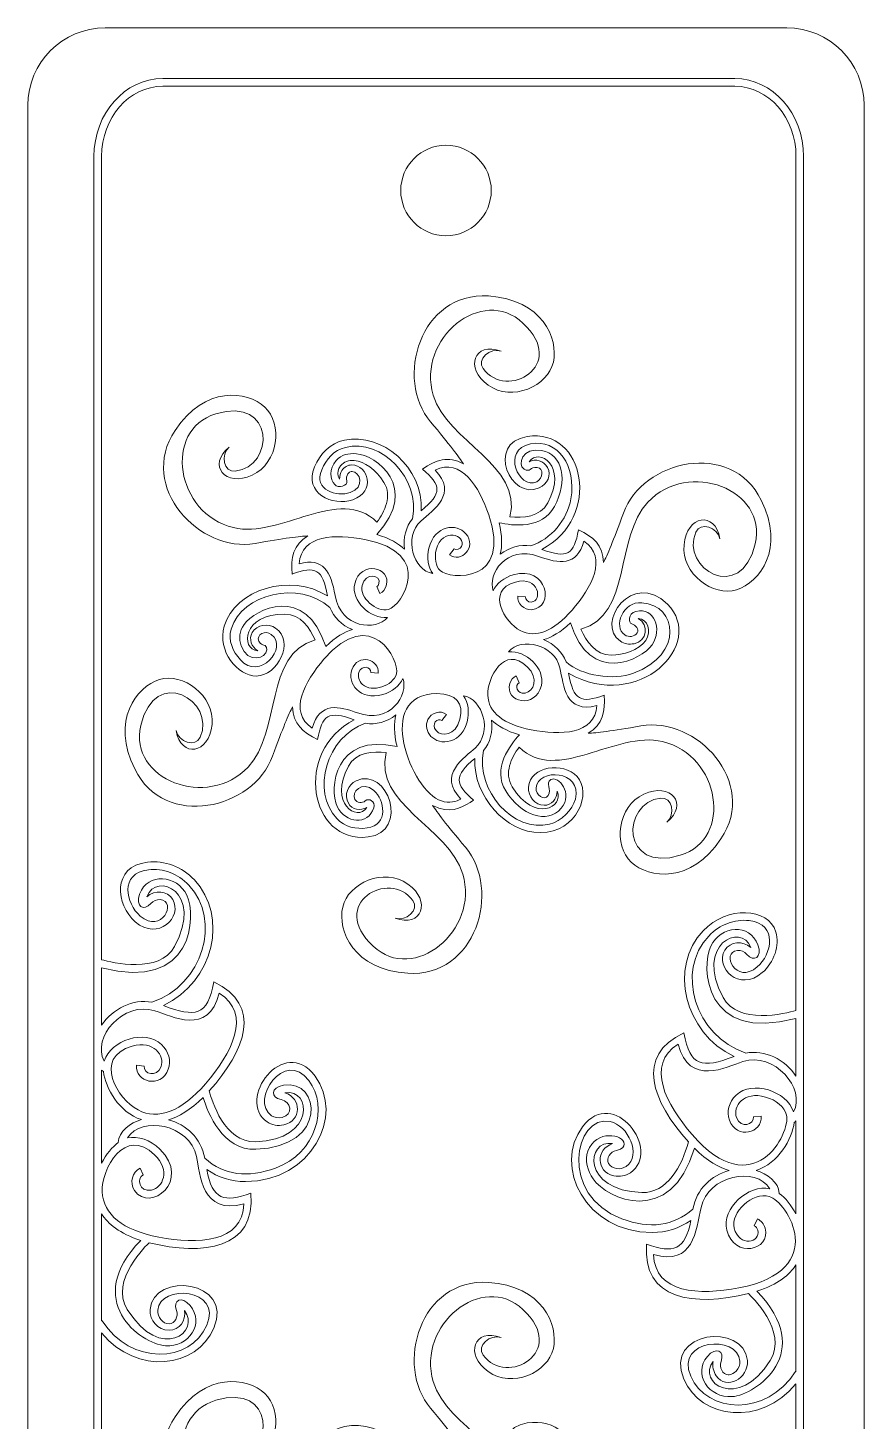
# Model space of a CAD drawing. Header units: inches. Extents: x 186 to 318, y 8 to 491.
# Drawn here: x 186.5 to 317.5, y 272.6 to 490.8 of the extents above; entities that cross this region are included whole.
import ezdxf

# ---------------------------------------------------------------- set-up
doc = ezdxf.new("R2010")
doc.units = ezdxf.units.IN
doc.header["$MEASUREMENT"] = 0
doc.layers.add('_U+0421_U+043B_U+043E_U+0439 1', color=7, linetype='Continuous')

msp = doc.modelspace()

# ---------------------------------------------------------------- linework, layer by layer
at = {"layer": '_U+0421_U+043B_U+043E_U+0439 1', "color": 1, "lineweight": 9, "true_color": 0xff0000}
for points, knots in [([(305.39, 490.82), (305.39, 490.82), (198.61, 490.82), (198.61, 490.82), (191.91, 490.82), (186.48, 485.4), (186.48, 478.7), (186.48, 478.7), (186.48, 20.55), (186.48, 20.55), (186.48, 13.85), (191.91, 8.42), (198.61, 8.42), (198.61, 8.42), (305.39, 8.42), (305.39, 8.42), (312.09, 8.42), (317.52, 13.85), (317.52, 20.55), (317.52, 20.55), (317.52, 478.7), (317.52, 478.7), (317.52, 485.4), (312.09, 490.82), (305.39, 490.82)], [0, 0, 0, 0, 1, 1, 1, 2, 2, 2, 3, 3, 3, 4, 4, 4, 5, 5, 5, 6, 6, 6, 7, 7, 7, 8, 8, 8, 8]), ([(252, 458.26), (248.09, 458.26), (244.91, 461.44), (244.91, 465.35), (244.91, 469.26), (248.09, 472.44), (252, 472.44), (255.91, 472.44), (259.09, 469.26), (259.09, 465.35), (259.09, 461.44), (255.91, 458.26), (252, 458.26)], [0, 0, 0, 0, 1, 1, 1, 2, 2, 2, 3, 3, 3, 4, 4, 4, 4])]:
    msp.add_open_spline(points, degree=3, knots=knots, dxfattribs=at)
at = {"layer": '_U+0421_U+043B_U+043E_U+0439 1', "color": 7, "lineweight": 9, "true_color": 0xffffff}
for points, knots in [([(297.26, 482.88), (297.26, 482.88), (207.62, 482.88), (207.62, 482.88), (201.67, 482.88), (196.84, 477.41), (196.84, 470.7), (196.84, 470.7), (196.84, 33.3), (196.84, 33.3), (196.84, 26.59), (201.67, 21.12), (207.62, 21.12), (207.62, 21.12), (297.26, 21.12), (297.26, 21.12), (303.2, 21.12), (308.04, 26.59), (308.04, 33.3), (308.04, 33.3), (308.04, 470.7), (308.04, 470.7), (308.04, 477.41), (303.2, 482.88), (297.26, 482.88)], [0, 0, 0, 0, 1, 1, 1, 2, 2, 2, 3, 3, 3, 4, 4, 4, 5, 5, 5, 6, 6, 6, 7, 7, 7, 8, 8, 8, 8]), ([(297.26, 22.32), (297.26, 22.32), (207.62, 22.32), (207.62, 22.32), (202.33, 22.32), (198.04, 27.25), (198.04, 33.3), (198.04, 33.3), (198.04, 130.39), (198.04, 130.39), (203.58, 123.68), (212.95, 124.89), (215.63, 131.15), (218.84, 138.67), (206.12, 140.11), (205.65, 134.05), (205.58, 133.18), (205.91, 132.25), (206.54, 131.58), (208.51, 129.44), (211.57, 131.19), (211, 133.92), (213.72, 130.64), (207.03, 126.07), (202.06, 134.07), (199.21, 138.66), (205.23, 144.29), (205.49, 144.53), (213.96, 142.45), (222.2, 143.53), (221.44, 152.27), (217.21, 150.77), (215.42, 151.28), (214.51, 156), (216.33, 154.75), (218.35, 154.11), (220.57, 154.11), (231.18, 154.11), (236.02, 164.6), (231.49, 170.65), (226.57, 177.2), (219, 166.88), (223.99, 163.45), (224.71, 162.96), (225.68, 162.78), (226.58, 162.99), (229.44, 163.64), (229.37, 167.17), (226.77, 168.03), (230.9, 168.73), (231.72, 160.66), (222.17, 160.36), (217.27, 160.19), (215.27, 166.87), (214.9, 168.3), (220.56, 174.61), (223.32, 181.78), (215.61, 185.38), (214.61, 179.99), (212.77, 179.81), (207.73, 181.66), (211.61, 183.52), (214.57, 187.34), (215.3, 191.59), (217.4, 203.81), (203.1, 207.5), (201.18, 201.15), (200.06, 197.47), (203.89, 192.21), (207.69, 194.04), (208.48, 194.41), (209.12, 195.16), (209.39, 196.04), (210.26, 198.86), (207.16, 200.55), (205.12, 198.73), (206.58, 202.67), (213.96, 199.3), (209.47, 190.92), (207.14, 186.58), (199.64, 188.41), (198.04, 188.86), (198.04, 188.86), (198.04, 286.4), (198.04, 286.4), (203.59, 279.68), (212.96, 280.9), (215.63, 287.16), (218.83, 294.67), (206.12, 296.12), (205.65, 290.06), (205.51, 288.38), (206.86, 286.83), (208.6, 286.83), (210.25, 286.83), (211.33, 288.34), (211, 289.93), (213.67, 286.7), (207.37, 281.65), (202.06, 290.08), (199.18, 294.65), (205.24, 300.3), (205.49, 300.54), (213.94, 298.46), (222.2, 299.54), (221.44, 308.28), (217.23, 306.79), (215.42, 307.26), (214.5, 312.01), (216.33, 310.76), (218.35, 310.12), (220.57, 310.12), (231.03, 310.12), (236.1, 320.5), (231.49, 326.65), (226.58, 333.2), (218.99, 322.89), (223.99, 319.46), (224.71, 318.96), (225.68, 318.79), (226.58, 318.99), (229.43, 319.64), (229.38, 323.18), (226.77, 324.03), (230.91, 324.74), (231.68, 316.66), (222.17, 316.36), (217.27, 316.21), (215.27, 322.88), (214.9, 324.31), (220.57, 330.62), (223.33, 337.78), (215.61, 341.39), (214.61, 335.98), (212.75, 335.83), (207.72, 337.67), (215.63, 341.46), (217.96, 351.71), (212.57, 357.37), (210.59, 359.45), (207.91, 360.46), (205.22, 360.14), (199.6, 359.46), (200.24, 353.45), (203.31, 350.8), (206.91, 347.71), (210.77, 351.58), (209.18, 354.32), (208.35, 355.74), (206.33, 355.83), (205.13, 354.74), (206.59, 358.73), (214.12, 355.52), (209.47, 346.93), (207.13, 342.6), (199.64, 344.42), (198.04, 344.87), (198.04, 344.87), (198.04, 470.7), (198.04, 470.7), (198.04, 476.75), (202.33, 481.68), (207.62, 481.68), (207.62, 481.68), (297.26, 481.68), (297.26, 481.68), (302.54, 481.68), (306.84, 476.75), (306.84, 470.7), (306.84, 470.7), (306.84, 336.9), (306.84, 336.9), (305.24, 336.45), (297.73, 334.61), (295.41, 338.96), (290.92, 347.34), (298.29, 350.72), (299.75, 346.78), (298.53, 347.87), (296.52, 347.77), (295.69, 346.35), (294.1, 343.61), (297.96, 339.74), (301.56, 342.84), (303.4, 344.42), (304.32, 347.15), (303.7, 349.2), (302.51, 353.11), (296.02, 353.31), (292.3, 349.4), (286.91, 343.73), (289.27, 333.49), (297.15, 329.7), (292.07, 327.84), (290.26, 328.05), (289.27, 333.42), (281.58, 329.84), (284.28, 322.67), (289.98, 316.34), (289.01, 312.58), (286.61, 308.26), (282.7, 308.4), (273.2, 308.7), (273.95, 316.77), (278.1, 316.07), (275.52, 315.21), (275.42, 311.68), (278.3, 311.03), (279.2, 310.82), (280.17, 311), (280.89, 311.49), (285.9, 314.94), (278.29, 325.22), (273.39, 318.68), (268.79, 312.56), (273.8, 302.15), (284.3, 302.15), (286.52, 302.15), (288.55, 302.79), (290.37, 304.04), (289.46, 299.33), (287.67, 298.8), (283.43, 300.31), (282.67, 291.58), (290.9, 290.48), (299.38, 292.57), (299.63, 292.34), (305.67, 286.71), (302.81, 282.11), (297.8, 274.03), (291.19, 278.73), (293.87, 281.96), (293.71, 281.2), (293.88, 280.37), (294.33, 279.71), (295.95, 277.39), (299.45, 279.25), (299.23, 282.09), (298.75, 288.15), (286.04, 286.7), (289.25, 279.19), (291.93, 272.91), (301.31, 271.74), (306.84, 278.43), (306.84, 278.43), (306.84, 178.9), (306.84, 178.9), (305.24, 178.45), (297.73, 176.61), (295.41, 180.96), (290.92, 189.33), (298.28, 192.73), (299.75, 188.78), (298.52, 189.88), (296.51, 189.76), (295.69, 188.35), (294.06, 185.54), (298.02, 181.79), (301.56, 184.84), (303.4, 186.42), (304.32, 189.15), (303.7, 191.2), (302.51, 195.1), (296.03, 195.33), (292.3, 191.4), (286.92, 185.74), (289.25, 175.49), (297.15, 171.7), (297.07, 171.67), (297.01, 171.65), (296.93, 171.62), (291.96, 169.79), (290.23, 170.22), (289.27, 175.42), (281.55, 171.82), (284.3, 164.65), (289.98, 158.34), (286.89, 146.32), (277.56, 150.79), (275.77, 153.42), (274.36, 155.5), (275.52, 158.5), (278.1, 158.07), (276.55, 157.56), (275.63, 155.77), (276.44, 154.34), (278.02, 151.59), (283.3, 153), (282.42, 157.67), (281.97, 160.05), (280.06, 162.21), (277.98, 162.69), (274, 163.62), (270.48, 158.11), (272.13, 152.53), (274.39, 144.85), (284.37, 141.92), (290.37, 146.04), (289.43, 141.18), (287.51, 140.86), (283.43, 142.31), (282.67, 133.6), (290.83, 132.46), (299.38, 134.57), (299.63, 134.34), (305.66, 128.7), (302.82, 124.11), (297.81, 116.03), (291.19, 120.73), (293.87, 123.96), (293.32, 121.31), (296.32, 119.45), (298.34, 121.62), (298.96, 122.29), (299.3, 123.22), (299.23, 124.09), (298.75, 130.15), (286.04, 128.7), (289.25, 121.19), (291.94, 114.87), (301.34, 113.77), (306.84, 120.43), (306.84, 120.43), (306.84, 33.3), (306.84, 33.3), (306.84, 27.25), (302.54, 22.32), (297.26, 22.32)], [0, 0, 0, 0, 1, 1, 1, 2, 2, 2, 3, 3, 3, 4, 4, 4, 5, 5, 5, 6, 6, 6, 7, 7, 7, 8, 8, 8, 9, 9, 9, 10, 10, 10, 11, 11, 11, 12, 12, 12, 13, 13, 13, 14, 14, 14, 15, 15, 15, 16, 16, 16, 17, 17, 17, 18, 18, 18, 19, 19, 19, 20, 20, 20, 21, 21, 21, 22, 22, 22, 23, 23, 23, 24, 24, 24, 25, 25, 25, 26, 26, 26, 27, 27, 27, 28, 28, 28, 29, 29, 29, 30, 30, 30, 31, 31, 31, 32, 32, 32, 33, 33, 33, 34, 34, 34, 35, 35, 35, 36, 36, 36, 37, 37, 37, 38, 38, 38, 39, 39, 39, 40, 40, 40, 41, 41, 41, 42, 42, 42, 43, 43, 43, 44, 44, 44, 45, 45, 45, 46, 46, 46, 47, 47, 47, 48, 48, 48, 49, 49, 49, 50, 50, 50, 51, 51, 51, 52, 52, 52, 53, 53, 53, 54, 54, 54, 55, 55, 55, 56, 56, 56, 57, 57, 57, 58, 58, 58, 59, 59, 59, 60, 60, 60, 61, 61, 61, 62, 62, 62, 63, 63, 63, 64, 64, 64, 65, 65, 65, 66, 66, 66, 67, 67, 67, 68, 68, 68, 69, 69, 69, 70, 70, 70, 71, 71, 71, 72, 72, 72, 73, 73, 73, 74, 74, 74, 75, 75, 75, 76, 76, 76, 77, 77, 77, 78, 78, 78, 79, 79, 79, 80, 80, 80, 81, 81, 81, 82, 82, 82, 83, 83, 83, 84, 84, 84, 85, 85, 85, 86, 86, 86, 87, 87, 87, 88, 88, 88, 89, 89, 89, 90, 90, 90, 91, 91, 91, 92, 92, 92, 93, 93, 93, 94, 94, 94, 95, 95, 95, 96, 96, 96, 97, 97, 97, 98, 98, 98, 99, 99, 99, 100, 100, 100, 101, 101, 101, 102, 102, 102, 103, 103, 103, 104, 104, 104, 105, 105, 105, 106, 106, 106, 107, 107, 107, 108, 108, 108, 109, 109, 109, 109]), ([(239.78, 364.09), (246.33, 364.88), (242.91, 375.19), (237.92, 372.9), (236.65, 372.32), (235.97, 370.62), (236.7, 369.37), (237.28, 368.36), (238.6, 368.14), (239.62, 368.7), (238.03, 366.41), (233.59, 369.36), (236.7, 375.16), (237.89, 377.38), (240.62, 377.55), (242.63, 377.33), (240.56, 369.31), (252.45, 365.57), (254.62, 358.29), (257.27, 349.41), (246.97, 341.03), (240.58, 346.98), (233.44, 353.63), (243.12, 359.16), (246.82, 354.12), (247.89, 352.67), (245.72, 350.78), (244.02, 351.39), (248.23, 349.81), (249.79, 354.05), (246.03, 356.72), (242.27, 359.38), (236.65, 356.85), (235.81, 353.12), (234.97, 349.39), (237.54, 343.29), (246, 342.75), (256.66, 342.06), (260.74, 355.73), (255.05, 362.47), (252.04, 366.03), (250.6, 367.98), (249.91, 369.04), (250.23, 368.86), (250.56, 368.71), (250.9, 368.6), (253.22, 367.85), (254.93, 368.9), (256.32, 369.88), (253.34, 372.41), (253.23, 373.64), (256.52, 376.39), (256.25, 370.44), (261.41, 364.77), (266.79, 364.77), (272.57, 364.77), (274.91, 371.04), (272.53, 373.58), (270.4, 375.85), (265.2, 375.29), (264.93, 371.87), (264.82, 370.48), (265.93, 369.05), (267.37, 369.05), (268.54, 369.05), (269.4, 370.08), (269.43, 371.25), (270.54, 368.83), (265.93, 366.2), (262.37, 371.95), (261.04, 374.09), (262.26, 376.54), (263.46, 378.16), (269.37, 372.36), (278.55, 380.79), (285.93, 379.04), (294.95, 376.89), (297.06, 363.78), (288.71, 361.22), (279.38, 358.36), (279.43, 369.51), (285.65, 370.19), (287.44, 370.39), (287.99, 367.57), (286.62, 366.4), (290.09, 369.26), (287.2, 372.73), (283.01, 370.81), (278.82, 368.88), (278.21, 362.75), (281.01, 360.16), (283.82, 357.57), (290.39, 356.74), (295.09, 363.79), (301.01, 372.68), (291.21, 383.05), (282.53, 381.49), (277.95, 380.67), (275.54, 380.4), (274.27, 380.33), (276.62, 381.72), (276.97, 383.79), (276.76, 386.29), (273.12, 385), (271.96, 385.43), (271.22, 389.73), (282.25, 383.5), (292.84, 394.41), (286.69, 400.56), (281.25, 406), (275.27, 397.55), (279.33, 394.75), (279.93, 394.35), (280.72, 394.2), (281.46, 394.37), (283.54, 394.84), (283.87, 397.26), (282.12, 398.33), (283.58, 398.21), (284.3, 396.34), (283.3, 394.88), (282.24, 393.31), (279.75, 392.57), (277.86, 392.57), (275.42, 392.57), (273.94, 394.81), (273.15, 396.62), (281.13, 398.84), (278.42, 411.01), (283.63, 416.53), (290, 423.26), (302.41, 418.53), (300.45, 410.02), (298.26, 400.51), (288.63, 406.13), (291.15, 411.86), (291.87, 413.51), (294.59, 412.57), (294.91, 410.8), (294.17, 415.23), (289.72, 414.47), (289.3, 409.87), (288.87, 405.28), (293.87, 401.69), (297.52, 402.82), (301.17, 403.96), (305.17, 409.24), (301.41, 416.83), (296.67, 426.4), (282.79, 423.1), (279.8, 414.81), (278.22, 410.43), (277.25, 408.21), (276.68, 407.07), (276.65, 409.81), (275.03, 411.14), (272.76, 412.2), (272.05, 408.36), (271.06, 407.64), (267.01, 409.13), (276.54, 414.06), (273.75, 428.27), (264.71, 426.81), (258.18, 425.75), (262.16, 416.67), (266.61, 418.8), (267.87, 419.4), (268.61, 420.74), (267.89, 421.99), (267.31, 422.99), (266.05, 423.43), (265.01, 422.87), (266.56, 425.07), (271.1, 422.31), (267.94, 416.41), (266.75, 414.19), (264.01, 414.02), (262.01, 414.25), (264.08, 422.27), (252.19, 426.01), (250.01, 433.28), (247.36, 442.16), (257.67, 450.54), (264.06, 444.59), (271.2, 437.94), (261.52, 432.41), (257.81, 437.45), (256.75, 438.9), (258.92, 440.79), (260.62, 440.18), (256.41, 441.76), (254.84, 437.52), (258.61, 434.86), (262.37, 432.19), (267.98, 434.72), (268.82, 438.45), (269.67, 442.18), (267.09, 448.28), (258.64, 448.83), (247.98, 449.51), (243.9, 435.84), (249.59, 429.1), (252.59, 425.54), (254.03, 423.59), (254.73, 422.53), (252.38, 423.85), (250.38, 423.14), (248.32, 421.7), (251.27, 419.19), (251.46, 417.97), (248.11, 415.18), (248.43, 422.07), (242, 427.43), (236.08, 426.24), (233.83, 425.79), (232.25, 424.04), (231.4, 422.05), (229.64, 417.92), (234.22, 415.81), (237.39, 416.92), (241.02, 418.19), (239.85, 422.36), (237.22, 422.36), (236.6, 422.36), (236.09, 422.06), (235.7, 421.5), (235.43, 421.12), (235.34, 420.63), (235.33, 420.16), (235.28, 420.25), (235.13, 420.51), (235.1, 420.62), (234.94, 421.18), (235.07, 421.71), (235.49, 422.2), (236.03, 422.85), (236.75, 423.14), (237.61, 423.08), (239.21, 422.96), (241.04, 421.6), (242.27, 419.63), (243.59, 417.49), (242.37, 415.04), (241.18, 413.41), (235.26, 419.21), (226.08, 410.78), (218.7, 412.54), (209.68, 414.68), (207.58, 427.8), (215.92, 430.36), (225.25, 433.21), (225.2, 422.07), (218.98, 421.38), (217.19, 421.18), (216.64, 424.01), (218.02, 425.17), (214.55, 422.31), (217.44, 418.84), (221.63, 420.77), (225.82, 422.7), (226.43, 428.82), (223.62, 431.42), (220.81, 434.01), (214.24, 434.83), (209.54, 427.78), (203.63, 418.89), (213.42, 408.52), (222.1, 410.08), (226.69, 410.9), (229.1, 411.17), (230.36, 411.25), (228.06, 409.88), (227.66, 407.82), (227.88, 405.28), (231.56, 406.58), (232.68, 406.07), (233.42, 401.84), (227.62, 405.55), (218.96, 402.9), (217.25, 397.1), (216.09, 393.17), (219.43, 389.3), (222.25, 389.3), (225.63, 389.3), (228.36, 394.72), (225.3, 396.82), (224.15, 397.6), (222.35, 397.36), (221.63, 396.11), (221.05, 395.09), (221.53, 393.84), (222.51, 393.24), (219.75, 393.48), (220.06, 399.01), (226.77, 399.01), (229.22, 399.01), (230.69, 396.77), (231.49, 394.95), (223.51, 392.73), (226.21, 380.56), (221, 375.05), (214.64, 368.31), (202.23, 373.05), (204.18, 381.55), (206.37, 391.06), (216, 385.44), (213.49, 379.71), (212.76, 378.07), (210.04, 379), (209.72, 380.78), (210.46, 376.34), (214.91, 377.11), (215.34, 381.7), (215.76, 386.29), (210.76, 389.89), (207.11, 388.75), (203.46, 387.62), (199.47, 382.33), (203.22, 374.74), (207.96, 365.17), (221.84, 368.47), (224.83, 376.77), (226.41, 381.15), (227.38, 383.37), (227.95, 384.5), (227.98, 381.81), (229.6, 380.43), (231.88, 379.37), (232.58, 383.16), (233.53, 383.95), (237.62, 382.45), (228.02, 377.48), (230.62, 363), (239.78, 364.09)], [0, 0, 0, 0, 1, 1, 1, 2, 2, 2, 3, 3, 3, 4, 4, 4, 5, 5, 5, 6, 6, 6, 7, 7, 7, 8, 8, 8, 9, 9, 9, 10, 10, 10, 11, 11, 11, 12, 12, 12, 13, 13, 13, 14, 14, 14, 15, 15, 15, 16, 16, 16, 17, 17, 17, 18, 18, 18, 19, 19, 19, 20, 20, 20, 21, 21, 21, 22, 22, 22, 23, 23, 23, 24, 24, 24, 25, 25, 25, 26, 26, 26, 27, 27, 27, 28, 28, 28, 29, 29, 29, 30, 30, 30, 31, 31, 31, 32, 32, 32, 33, 33, 33, 34, 34, 34, 35, 35, 35, 36, 36, 36, 37, 37, 37, 38, 38, 38, 39, 39, 39, 40, 40, 40, 41, 41, 41, 42, 42, 42, 43, 43, 43, 44, 44, 44, 45, 45, 45, 46, 46, 46, 47, 47, 47, 48, 48, 48, 49, 49, 49, 50, 50, 50, 51, 51, 51, 52, 52, 52, 53, 53, 53, 54, 54, 54, 55, 55, 55, 56, 56, 56, 57, 57, 57, 58, 58, 58, 59, 59, 59, 60, 60, 60, 61, 61, 61, 62, 62, 62, 63, 63, 63, 64, 64, 64, 65, 65, 65, 66, 66, 66, 67, 67, 67, 68, 68, 68, 69, 69, 69, 70, 70, 70, 71, 71, 71, 72, 72, 72, 73, 73, 73, 74, 74, 74, 75, 75, 75, 76, 76, 76, 77, 77, 77, 78, 78, 78, 79, 79, 79, 80, 80, 80, 81, 81, 81, 82, 82, 82, 83, 83, 83, 84, 84, 84, 85, 85, 85, 86, 86, 86, 87, 87, 87, 88, 88, 88, 89, 89, 89, 90, 90, 90, 91, 91, 91, 92, 92, 92, 93, 93, 93, 94, 94, 94, 95, 95, 95, 96, 96, 96, 97, 97, 97, 98, 98, 98, 99, 99, 99, 100, 100, 100, 101, 101, 101, 102, 102, 102, 103, 103, 103, 104, 104, 104, 105, 105, 105, 106, 106, 106, 107, 107, 107, 108, 108, 108, 109, 109, 109, 110, 110, 110, 111, 111, 111, 111]), ([(237.95, 424.12), (236.71, 424.21), (235.61, 424), (234.81, 423.06), (233.61, 421.65), (233.81, 420.17), (234.56, 419.28), (235.1, 418.64), (236.69, 419.09), (236.47, 419.87), (236.37, 420.23), (236.4, 420.65), (236.62, 420.96), (236.95, 421.43), (237.48, 421.32), (237.26, 421.32), (238.56, 421.32), (239.37, 418.87), (236.99, 418.04), (234.93, 417.32), (231.16, 418.4), (232.53, 421.61), (233.23, 423.25), (234.39, 424.68), (236.25, 425.12), (241.93, 426.49), (248.01, 420.27), (246.77, 413.93), (245.72, 412.68), (245.26, 410.94), (245.51, 409.16), (244.58, 410.05), (243.2, 410.87), (241.14, 411.46), (248.01, 418.94), (240.94, 423.9), (237.95, 424.12)], [0, 0, 0, 0, 1, 1, 1, 2, 2, 2, 3, 3, 3, 4, 4, 4, 5, 5, 5, 6, 6, 6, 7, 7, 7, 8, 8, 8, 9, 9, 9, 10, 10, 10, 11, 11, 11, 12, 12, 12, 12]), ([(268.99, 415.84), (271.12, 419.82), (270.35, 424.03), (266.99, 424.64), (264.02, 425.19), (263.07, 422.38), (264.23, 421.71), (265.21, 421.14), (265.14, 422.08), (266.27, 421.97), (267.39, 421.87), (267.21, 420.23), (266.21, 419.74), (263.4, 418.41), (260.6, 424.77), (265.25, 425.66), (269.56, 426.48), (272.46, 422.23), (271.57, 417.05), (271, 413.71), (268.47, 410.76), (265.26, 409.67), (263.65, 409.95), (261.92, 409.48), (260.5, 408.37), (260.81, 409.62), (260.83, 411.23), (260.31, 413.31), (262.39, 412.84), (267.07, 412.26), (268.99, 415.84)], [0, 0, 0, 0, 1, 1, 1, 2, 2, 2, 3, 3, 3, 4, 4, 4, 5, 5, 5, 6, 6, 6, 7, 7, 7, 8, 8, 8, 9, 9, 9, 10, 10, 10, 10]), ([(250.29, 421.54), (254.41, 423.57), (257.2, 418.88), (258.7, 414.54), (262.42, 403.83), (252.62, 404.31), (251.07, 405.84), (250.38, 406.51), (250.15, 407.77), (250.47, 409.05), (251.41, 412.76), (255.24, 411.33), (254.41, 409.6), (254.21, 409.19), (253.6, 408.99), (253.26, 409.23), (253.26, 409.23), (252.57, 408.26), (252.57, 408.26), (254.31, 407), (256.93, 409.43), (255.11, 411.59), (253.67, 413.3), (250.22, 412.95), (249.31, 409.34), (248.94, 407.85), (249.18, 406.35), (249.92, 405.35), (246.84, 405.84), (245.31, 411.07), (248.06, 413.56), (250.06, 415.38), (253.9, 417.89), (250.29, 421.54)], [0, 0, 0, 0, 1, 1, 1, 2, 2, 2, 3, 3, 3, 4, 4, 4, 5, 5, 5, 6, 6, 6, 7, 7, 7, 8, 8, 8, 9, 9, 9, 10, 10, 10, 11, 11, 11, 11]), ([(229, 406.9), (229.29, 411.48), (234.74, 411.56), (239.27, 410.69), (250.4, 408.55), (245.08, 400.31), (242.99, 399.73), (241.07, 399.2), (238.4, 401.6), (238.86, 403.48), (239.39, 405.62), (241.88, 405.14), (241.49, 403.78), (241.43, 403.56), (241.31, 403.4), (241.14, 403.33), (241.14, 403.33), (241.63, 402.24), (241.63, 402.24), (242.12, 402.45), (242.49, 402.9), (242.64, 403.45), (243.48, 406.4), (238.62, 407.48), (237.7, 403.76), (237.05, 401.12), (240.13, 398.19), (242.83, 398.49), (241.09, 396.34), (235.51, 396.71), (234.62, 401.93), (233.98, 405.62), (232.78, 407.9), (229, 406.9)], [0, 0, 0, 0, 1, 1, 1, 2, 2, 2, 3, 3, 3, 4, 4, 4, 5, 5, 5, 6, 6, 6, 7, 7, 7, 8, 8, 8, 9, 9, 9, 10, 10, 10, 11, 11, 11, 11]), ([(273.61, 410.42), (277.43, 407.88), (274.77, 403.12), (271.75, 399.63), (268.85, 396.27), (266.04, 395.17), (263.63, 396.43), (261.22, 397.7), (258.14, 402.67), (262.88, 404.02), (266.57, 405.07), (267.23, 401.02), (265.32, 400.88), (264.87, 400.85), (264.4, 401.29), (264.44, 401.69), (264.44, 401.69), (263.25, 401.81), (263.25, 401.81), (263.13, 400.64), (264.22, 399.62), (265.41, 399.69), (269.11, 399.96), (267.93, 406.68), (262.55, 405.17), (261.08, 404.75), (259.9, 403.79), (259.4, 402.65), (258.44, 405.19), (261.43, 409.91), (266.5, 408.04), (269.71, 406.86), (272.53, 406.46), (273.61, 410.42)], [0, 0, 0, 0, 1, 1, 1, 2, 2, 2, 3, 3, 3, 4, 4, 4, 5, 5, 5, 6, 6, 6, 7, 7, 7, 8, 8, 8, 9, 9, 9, 10, 10, 10, 11, 11, 11, 11]), ([(220.35, 397.36), (219.64, 396.33), (219.49, 395.17), (219.91, 394.01), (220.92, 391.19), (223.91, 392.06), (223.91, 393.41), (223.91, 394.53), (223.15, 393.74), (222.67, 394.77), (222.19, 395.8), (223.74, 396.51), (224.62, 395.83), (227.4, 393.71), (222.69, 388.5), (219.78, 391.84), (218.61, 393.19), (217.8, 394.82), (218.34, 396.66), (219.99, 402.23), (228.95, 404.31), (233.82, 400.05), (234.39, 398.52), (235.67, 397.25), (237.33, 396.57), (236.1, 396.22), (234.69, 395.43), (233.15, 393.94), (230.07, 403.74), (221.98, 399.77), (220.35, 397.36)], [0, 0, 0, 0, 1, 1, 1, 2, 2, 2, 3, 3, 3, 4, 4, 4, 5, 5, 5, 6, 6, 6, 7, 7, 7, 8, 8, 8, 9, 9, 9, 10, 10, 10, 10]), ([(231.03, 381.15), (227.21, 383.7), (229.88, 388.46), (232.88, 391.93), (240.32, 400.52), (244.78, 391.77), (244.24, 389.67), (243.74, 387.75), (240.33, 386.64), (238.93, 387.98), (238.34, 388.54), (238.13, 389.25), (238.36, 389.89), (238.8, 391.11), (240.29, 390.76), (240.2, 389.88), (240.2, 389.88), (241.39, 389.76), (241.39, 389.76), (241.61, 391.9), (238.19, 392.94), (237.24, 390.29), (236.48, 388.19), (238.5, 385.39), (242.08, 386.4), (243.56, 386.82), (244.74, 387.78), (245.23, 388.92), (246.21, 386.39), (243.21, 381.66), (238.14, 383.53), (235.34, 384.56), (232.18, 385.35), (231.03, 381.15)], [0, 0, 0, 0, 1, 1, 1, 2, 2, 2, 3, 3, 3, 4, 4, 4, 5, 5, 5, 6, 6, 6, 7, 7, 7, 8, 8, 8, 9, 9, 9, 10, 10, 10, 11, 11, 11, 11]), ([(284.29, 394.21), (285.94, 396.63), (284.67, 400.13), (281.77, 399.41), (280.43, 399.07), (280.59, 397.63), (281.1, 397.47), (281.73, 397.27), (282.28, 396.61), (281.97, 396.06), (281.61, 395.44), (280.61, 395.33), (280.01, 395.74), (278.14, 397.02), (279.71, 401.01), (282.71, 400.79), (288.3, 400.39), (289.26, 392.66), (281.38, 389.75), (278.2, 388.58), (273.36, 389.29), (270.81, 391.52), (270.25, 393.05), (268.97, 394.32), (267.3, 395), (268.54, 395.35), (269.95, 396.14), (271.49, 397.62), (274.57, 387.83), (282.65, 391.8), (284.29, 394.21)], [0, 0, 0, 0, 1, 1, 1, 2, 2, 2, 3, 3, 3, 4, 4, 4, 5, 5, 5, 6, 6, 6, 7, 7, 7, 8, 8, 8, 9, 9, 9, 10, 10, 10, 10]), ([(275.64, 384.66), (275.35, 380.09), (269.9, 380.01), (265.37, 380.88), (261.01, 381.71), (258.65, 383.6), (258.54, 386.31), (258.43, 388.94), (261.11, 394.27), (264.73, 390.76), (266.65, 388.88), (265.7, 386.87), (264.4, 386.64), (263.12, 386.41), (262.69, 387.88), (263.49, 388.24), (263.49, 388.24), (263.01, 389.33), (263.01, 389.33), (262.52, 389.11), (262.15, 388.67), (262, 388.12), (261.16, 385.19), (266.02, 384.08), (266.94, 387.8), (267.59, 390.46), (264.47, 393.4), (261.81, 393.08), (263.78, 395.51), (269.06, 394.21), (269.85, 390.58), (270.43, 387.84), (270.71, 383.38), (275.64, 384.66)], [0, 0, 0, 0, 1, 1, 1, 2, 2, 2, 3, 3, 3, 4, 4, 4, 5, 5, 5, 6, 6, 6, 7, 7, 7, 8, 8, 8, 9, 9, 9, 10, 10, 10, 11, 11, 11, 11]), ([(254.35, 370.03), (253.62, 369.67), (252.5, 369.33), (251.27, 369.73), (246.54, 371.26), (240.61, 386.55), (250.57, 386.55), (253.65, 386.55), (254.81, 385.05), (254.17, 382.52), (253.51, 379.92), (251.29, 379.74), (250.44, 380.75), (249.6, 381.75), (250.66, 382.85), (251.37, 382.34), (251.37, 382.34), (252.07, 383.3), (252.07, 383.3), (251.12, 384), (249.66, 383.54), (249.16, 382.49), (248.28, 380.67), (250.15, 378.39), (252.72, 379.14), (255.35, 379.9), (256.33, 384.05), (254.72, 386.22), (257.79, 385.74), (259.33, 380.5), (256.58, 378.01), (255.07, 376.63), (250.56, 373.86), (254.35, 370.03)], [0, 0, 0, 0, 1, 1, 1, 2, 2, 2, 3, 3, 3, 4, 4, 4, 5, 5, 5, 6, 6, 6, 7, 7, 7, 8, 8, 8, 9, 9, 9, 10, 10, 10, 11, 11, 11, 11]), ([(239.38, 381.9), (240.99, 381.62), (242.72, 382.1), (244.14, 383.2), (243.83, 381.95), (243.81, 380.34), (244.33, 378.26), (234.43, 380.47), (233.66, 371.59), (234.96, 368.88), (236.24, 366.25), (239.82, 365.8), (240.67, 368.67), (240.96, 369.65), (239.97, 370.26), (239.36, 369.75), (238.85, 369.32), (238.05, 369.42), (237.73, 369.97), (237.07, 371.11), (238.82, 373), (240.71, 371.38), (242.36, 369.96), (243.09, 365.92), (239.63, 365.5), (237.85, 365.28), (236.19, 365.62), (234.88, 367), (230.87, 371.21), (233.24, 379.81), (239.38, 381.9)], [0, 0, 0, 0, 1, 1, 1, 2, 2, 2, 3, 3, 3, 4, 4, 4, 5, 5, 5, 6, 6, 6, 7, 7, 7, 8, 8, 8, 9, 9, 9, 10, 10, 10, 10]), ([(261.35, 371.32), (263.73, 367.48), (267.85, 365.99), (270.06, 368.6), (272, 370.89), (269.6, 373.75), (268.43, 373.08), (267.47, 372.52), (268.67, 371.54), (268.02, 370.61), (267.37, 369.68), (266.04, 370.67), (266.12, 371.78), (266.37, 374.87), (273.41, 374.65), (272.27, 370.04), (271.86, 368.37), (270.08, 366.55), (268.23, 366.1), (262.57, 364.74), (256.62, 371.28), (257.87, 377.63), (258.92, 378.88), (259.38, 380.63), (259.13, 382.41), (260.05, 381.52), (261.44, 380.69), (263.5, 380.1), (262.05, 378.53), (259.21, 374.76), (261.35, 371.32)], [0, 0, 0, 0, 1, 1, 1, 2, 2, 2, 3, 3, 3, 4, 4, 4, 5, 5, 5, 6, 6, 6, 7, 7, 7, 8, 8, 8, 9, 9, 9, 10, 10, 10, 10]), ([(211.39, 354.96), (209.82, 358.21), (205.26, 358.58), (204, 355.15), (203.29, 353.2), (204.64, 352.34), (205.76, 353.69), (206.1, 354.09), (206.67, 354.33), (207.2, 354.28), (209.94, 354.05), (207.48, 348.8), (204.09, 351.71), (201.87, 353.62), (200.77, 358.4), (205.36, 358.95), (207.67, 359.23), (209.99, 358.35), (211.71, 356.55), (216.93, 351.05), (213.87, 340.9), (205.92, 338.21), (202.94, 338.76), (199.77, 337.23), (198.04, 334.6), (198.04, 334.6), (198.04, 343.62), (198.04, 343.62), (212.53, 339.76), (212.91, 351.8), (211.39, 354.96)], [0, 0, 0, 0, 1, 1, 1, 2, 2, 2, 3, 3, 3, 4, 4, 4, 5, 5, 5, 6, 6, 6, 7, 7, 7, 8, 8, 8, 9, 9, 9, 10, 10, 10, 10]), ([(298.96, 330.25), (291.01, 332.93), (287.93, 343.08), (293.17, 348.58), (294.89, 350.39), (297.21, 351.26), (299.52, 350.99), (304.11, 350.43), (303, 345.65), (300.78, 343.74), (297.4, 340.84), (294.97, 346.08), (297.68, 346.32), (298.21, 346.35), (298.77, 346.13), (299.11, 345.73), (300.24, 344.38), (301.59, 345.24), (300.87, 347.18), (299.61, 350.63), (295.05, 350.24), (293.49, 346.99), (291.96, 343.84), (292.33, 331.79), (306.84, 335.66), (306.84, 335.66), (306.84, 326.63), (306.84, 326.63), (305.1, 329.27), (301.93, 330.79), (298.96, 330.25)], [0, 0, 0, 0, 1, 1, 1, 2, 2, 2, 3, 3, 3, 4, 4, 4, 5, 5, 5, 6, 6, 6, 7, 7, 7, 8, 8, 8, 9, 9, 9, 10, 10, 10, 10]), ([(203.74, 321.33), (200.58, 322.99), (196.55, 329.55), (202.81, 331.33), (206.24, 332.3), (207.97, 329.83), (207.36, 328.12), (206.69, 326.28), (204.56, 327.02), (204.68, 328.21), (204.68, 328.21), (203.5, 328.33), (203.5, 328.33), (203.23, 325.75), (207.34, 324.55), (208.48, 327.72), (208.95, 329.03), (208.55, 330.52), (207.42, 331.6), (204.88, 334.03), (199.47, 332.28), (198.43, 328.99), (196.43, 332.65), (201.45, 338.46), (206.36, 336.88), (209.02, 336.03), (214.78, 332.9), (216.47, 339.62), (221.71, 336.38), (218.36, 330.11), (214.33, 325.45), (210.55, 321.1), (206.89, 319.67), (203.74, 321.33)], [0, 0, 0, 0, 1, 1, 1, 2, 2, 2, 3, 3, 3, 4, 4, 4, 5, 5, 5, 6, 6, 6, 7, 7, 7, 8, 8, 8, 9, 9, 9, 10, 10, 10, 11, 11, 11, 11]), ([(226.56, 325.21), (224.51, 324.85), (224.46, 323.25), (226.18, 322.95), (227.71, 322.69), (228.18, 320.58), (226.31, 320.16), (225.73, 320.02), (225.12, 320.13), (224.66, 320.44), (221.18, 322.83), (226.73, 331), (230.53, 325.94), (233.65, 321.78), (231.66, 314.58), (225.31, 312.24), (220.88, 310.61), (217.24, 311.11), (214.19, 313.76), (213.59, 317.01), (211.32, 319.02), (208.51, 319.8), (210.11, 320.27), (211.93, 321.3), (213.94, 323.29), (214.67, 320.84), (216.97, 315), (222.21, 315.17), (233.62, 315.53), (232.34, 326.21), (226.56, 325.21)], [0, 0, 0, 0, 1, 1, 1, 2, 2, 2, 3, 3, 3, 4, 4, 4, 5, 5, 5, 6, 6, 6, 7, 7, 7, 8, 8, 8, 9, 9, 9, 10, 10, 10, 10]), ([(306.45, 321.02), (305.4, 324.31), (299.99, 326.07), (297.46, 323.64), (296.33, 322.56), (295.92, 321.06), (296.4, 319.75), (297.52, 316.63), (301.65, 317.73), (301.38, 320.36), (301.38, 320.36), (300.19, 320.24), (300.19, 320.24), (300.31, 319.1), (298.2, 318.25), (297.52, 320.15), (296.9, 321.87), (298.63, 324.34), (302.07, 323.36), (303.74, 322.89), (305.03, 321.78), (305.35, 320.53), (306.07, 317.73), (300.18, 306.35), (290.55, 317.49), (286.53, 322.14), (283.16, 328.41), (288.4, 331.65), (290.1, 324.92), (295.93, 328.09), (298.51, 328.92), (303.44, 330.49), (308.44, 324.67), (306.45, 321.02)], [0, 0, 0, 0, 1, 1, 1, 2, 2, 2, 3, 3, 3, 4, 4, 4, 5, 5, 5, 6, 6, 6, 7, 7, 7, 8, 8, 8, 9, 9, 9, 10, 10, 10, 11, 11, 11, 11]), ([(198.04, 327.57), (198.13, 327.5), (198.21, 327.42), (198.32, 327.36), (198.63, 324.76), (200.77, 320.96), (204.27, 319.82), (202.57, 319.32), (200.72, 317.98), (200.65, 316.24), (199.71, 315.54), (198.75, 314.39), (198.04, 313.01), (198.04, 313.01), (198.04, 327.57), (198.04, 327.57), (198.04, 327.57), (198.04, 327.57), (198.04, 327.57)], [0, 0, 0, 0, 1, 1, 1, 2, 2, 2, 3, 3, 3, 4, 4, 4, 5, 5, 5, 6, 6, 6, 6]), ([(198.13, 308.52), (197.99, 312.06), (201.67, 318.86), (206.33, 314.33), (208.89, 311.85), (207.62, 309.11), (205.83, 308.79), (203.86, 308.45), (203.51, 310.68), (204.56, 311.15), (204.56, 311.15), (204.08, 312.24), (204.08, 312.24), (202.8, 311.67), (202.39, 309.9), (203.18, 308.74), (205.64, 305.12), (212.19, 310.31), (207.16, 315.19), (205.68, 316.63), (203.72, 317.31), (202.11, 316.96), (204.28, 320.51), (211.82, 319.08), (212.92, 314.03), (213.49, 311.37), (213.66, 304.75), (220.34, 306.64), (220.15, 300.48), (213.05, 300.26), (207, 301.42), (201.35, 302.51), (198.28, 304.96), (198.13, 308.52)], [0, 0, 0, 0, 1, 1, 1, 2, 2, 2, 3, 3, 3, 4, 4, 4, 5, 5, 5, 6, 6, 6, 7, 7, 7, 8, 8, 8, 9, 9, 9, 10, 10, 10, 11, 11, 11, 11]), ([(274.24, 314.88), (273.73, 313.45), (274.17, 311.81), (275.04, 310.54), (277.2, 307.36), (287.19, 302.87), (290.93, 315.33), (292.94, 313.34), (294.77, 312.3), (296.36, 311.84), (293.54, 311.05), (291.29, 309.03), (290.69, 305.8), (287.63, 303.15), (283.99, 302.64), (279.56, 304.28), (269.63, 307.94), (272.12, 320.67), (277.71, 319.53), (280.53, 318.96), (282.74, 314.22), (280.21, 312.48), (279.37, 311.9), (277.98, 312.06), (277.48, 312.94), (277.01, 313.75), (277.75, 314.82), (278.69, 314.99), (279.76, 315.17), (279.92, 315.7), (279.92, 316), (279.92, 317.51), (275.48, 318.34), (274.24, 314.88)], [0, 0, 0, 0, 1, 1, 1, 2, 2, 2, 3, 3, 3, 4, 4, 4, 5, 5, 5, 6, 6, 6, 7, 7, 7, 8, 8, 8, 9, 9, 9, 10, 10, 10, 11, 11, 11, 11]), ([(306.84, 305.04), (306.13, 306.42), (305.16, 307.57), (304.23, 308.27), (304.15, 310.02), (302.3, 311.35), (300.6, 311.86), (304.09, 312.99), (306.24, 316.78), (306.56, 319.39), (306.66, 319.45), (306.75, 319.53), (306.84, 319.61), (306.84, 319.61), (306.84, 305.04), (306.84, 305.04)], [0, 0, 0, 0, 1, 1, 1, 2, 2, 2, 3, 3, 3, 4, 4, 4, 5, 5, 5, 5]), ([(291.96, 306.06), (293.04, 311.09), (300.58, 312.56), (302.76, 308.99), (299.38, 309.73), (295.16, 305.92), (296, 302.51), (297.11, 297.97), (303, 299.3), (301.99, 302.83), (301.81, 303.49), (301.37, 304.01), (300.8, 304.27), (300.8, 304.27), (300.31, 303.18), (300.31, 303.18), (300.56, 303.07), (300.76, 302.82), (300.85, 302.5), (301.41, 300.53), (297.89, 299.83), (297.16, 302.8), (296.54, 305.33), (300.06, 308.51), (302.64, 307.79), (305.42, 307.02), (312.34, 296.24), (297.87, 293.46), (291.75, 292.28), (284.72, 292.56), (284.53, 298.68), (290.81, 296.89), (291.16, 302.43), (291.96, 306.06)], [0, 0, 0, 0, 1, 1, 1, 2, 2, 2, 3, 3, 3, 4, 4, 4, 5, 5, 5, 6, 6, 6, 7, 7, 7, 8, 8, 8, 9, 9, 9, 10, 10, 10, 11, 11, 11, 11]), ([(208.06, 284.4), (211.67, 284.14), (214.25, 287.9), (211.91, 290.7), (210.58, 292.3), (209.17, 291.55), (209.77, 289.9), (210.1, 289.01), (209.55, 287.83), (208.6, 287.83), (207.6, 287.82), (206.76, 288.93), (206.84, 289.96), (207.17, 294.17), (217.01, 293.44), (214.53, 287.62), (211.98, 281.64), (202.64, 281.28), (198.1, 288.32), (198.1, 288.32), (198.04, 288.28), (198.04, 288.28), (198.04, 288.28), (198.04, 305.04), (198.04, 305.04), (199.03, 303.51), (200.85, 301.96), (204.17, 300.91), (194.97, 291.5), (204.05, 284.7), (208.06, 284.4)], [0, 0, 0, 0, 1, 1, 1, 2, 2, 2, 3, 3, 3, 4, 4, 4, 5, 5, 5, 6, 6, 6, 7, 7, 7, 8, 8, 8, 9, 9, 9, 10, 10, 10, 10]), ([(292.96, 282.74), (290.62, 279.93), (293.2, 276.17), (296.82, 276.43), (300.62, 276.72), (310.06, 283.37), (300.71, 292.94), (304.03, 293.99), (305.85, 295.54), (306.84, 297.08), (306.84, 297.08), (306.84, 280.32), (306.84, 280.32), (306.84, 280.32), (306.77, 280.35), (306.77, 280.35), (302.16, 273.2), (292.86, 273.77), (290.34, 279.66), (287.87, 285.46), (297.71, 286.22), (298.04, 282), (298.08, 281.45), (297.86, 280.86), (297.46, 280.43), (296.81, 279.72), (296.01, 279.86), (296.27, 279.86), (295.33, 279.86), (294.77, 281.04), (295.1, 281.94), (295.7, 283.57), (294.3, 284.35), (292.96, 282.74)], [0, 0, 0, 0, 1, 1, 1, 2, 2, 2, 3, 3, 3, 4, 4, 4, 5, 5, 5, 6, 6, 6, 7, 7, 7, 8, 8, 8, 9, 9, 9, 10, 10, 10, 11, 11, 11, 11]), ([(239.78, 209.59), (246.33, 210.38), (242.91, 220.69), (237.92, 218.4), (236.65, 217.82), (235.97, 216.12), (236.7, 214.87), (237.28, 213.86), (238.6, 213.64), (239.62, 214.2), (238.03, 211.91), (233.59, 214.86), (236.7, 220.66), (237.89, 222.88), (240.62, 223.05), (242.63, 222.82), (240.56, 214.8), (252.45, 211.07), (254.62, 203.79), (257.27, 194.91), (246.97, 186.53), (240.58, 192.48), (233.44, 199.13), (243.12, 204.66), (246.82, 199.62), (247.89, 198.17), (245.72, 196.28), (244.02, 196.89), (248.23, 195.31), (249.79, 199.55), (246.03, 202.22), (242.27, 204.88), (236.65, 202.35), (235.81, 198.62), (234.97, 194.89), (237.54, 188.79), (246, 188.25), (256.66, 187.56), (260.74, 201.24), (255.05, 207.97), (252.04, 211.53), (250.6, 213.48), (249.91, 214.54), (250.23, 214.36), (250.56, 214.21), (250.9, 214.1), (253.22, 213.35), (254.93, 214.4), (256.32, 215.38), (253.34, 217.91), (253.23, 219.14), (256.52, 221.89), (256.25, 215.95), (261.41, 210.27), (266.79, 210.27), (272.57, 210.27), (274.91, 216.54), (272.53, 219.08), (270.4, 221.35), (265.2, 220.79), (264.93, 217.37), (264.82, 215.98), (265.93, 214.55), (267.37, 214.55), (268.54, 214.55), (269.4, 215.58), (269.43, 216.75), (270.54, 214.33), (265.93, 211.7), (262.37, 217.45), (261.04, 219.59), (262.26, 222.04), (263.46, 223.66), (269.37, 217.86), (278.55, 226.29), (285.93, 224.54), (294.95, 222.39), (297.06, 209.28), (288.71, 206.72), (279.38, 203.86), (279.43, 215.01), (285.65, 215.69), (287.44, 215.89), (287.99, 213.07), (286.62, 211.9), (290.09, 214.76), (287.2, 218.23), (283.01, 216.31), (278.82, 214.38), (278.21, 208.25), (281.01, 205.66), (283.82, 203.07), (290.39, 202.24), (295.09, 209.29), (301.01, 218.18), (291.21, 228.55), (282.53, 226.99), (277.95, 226.17), (275.54, 225.9), (274.27, 225.83), (276.62, 227.22), (276.97, 229.29), (276.76, 231.79), (273.12, 230.5), (271.96, 230.93), (271.22, 235.23), (282.25, 229), (292.84, 239.91), (286.69, 246.06), (281.25, 251.5), (275.27, 243.05), (279.33, 240.25), (279.93, 239.85), (280.72, 239.7), (281.46, 239.87), (283.54, 240.34), (283.87, 242.77), (282.12, 243.83), (283.58, 243.71), (284.3, 241.84), (283.3, 240.38), (282.24, 238.81), (279.75, 238.07), (277.86, 238.07), (275.42, 238.07), (273.94, 240.31), (273.15, 242.12), (281.13, 244.34), (278.42, 256.51), (283.63, 262.03), (290, 268.76), (302.41, 264.03), (300.45, 255.52), (298.26, 246.01), (288.63, 251.63), (291.15, 257.36), (291.87, 259.01), (294.59, 258.07), (294.91, 256.3), (294.17, 260.73), (289.72, 259.97), (289.3, 255.37), (288.87, 250.78), (293.87, 247.19), (297.52, 248.32), (301.17, 249.46), (305.17, 254.74), (301.41, 262.33), (296.67, 271.9), (282.79, 268.6), (279.8, 260.31), (278.22, 255.93), (277.25, 253.71), (276.68, 252.57), (276.65, 255.31), (275.03, 256.64), (272.76, 257.7), (272.05, 253.86), (271.06, 253.14), (267.01, 254.63), (276.54, 259.56), (273.75, 273.77), (264.71, 272.31), (258.18, 271.25), (262.16, 262.17), (266.61, 264.3), (267.87, 264.9), (268.61, 266.24), (267.89, 267.49), (267.31, 268.49), (266.05, 268.93), (265.01, 268.37), (266.56, 270.57), (271.1, 267.81), (267.94, 261.91), (266.75, 259.69), (264.01, 259.52), (262.01, 259.75), (264.08, 267.77), (252.19, 271.51), (250.01, 278.78), (247.36, 287.66), (257.67, 296.04), (264.06, 290.09), (271.2, 283.44), (261.52, 277.91), (257.81, 282.95), (256.75, 284.4), (258.92, 286.29), (260.62, 285.68), (256.41, 287.26), (254.84, 283.02), (258.61, 280.36), (262.37, 277.69), (267.98, 280.22), (268.82, 283.95), (269.67, 287.68), (267.09, 293.78), (258.64, 294.33), (247.98, 295.01), (243.9, 281.34), (249.59, 274.6), (252.59, 271.04), (254.03, 269.09), (254.73, 268.03), (252.38, 269.35), (250.38, 268.64), (248.32, 267.2), (251.27, 264.69), (251.46, 263.47), (248.11, 260.68), (248.43, 267.57), (242, 272.93), (236.08, 271.74), (233.83, 271.29), (232.25, 269.54), (231.4, 267.55), (229.64, 263.42), (234.22, 261.31), (237.39, 262.42), (241.02, 263.69), (239.85, 267.86), (237.22, 267.86), (236.6, 267.86), (236.09, 267.56), (235.7, 267), (235.43, 266.62), (235.34, 266.13), (235.33, 265.66), (235.28, 265.75), (235.13, 266.01), (235.1, 266.12), (234.94, 266.68), (235.07, 267.21), (235.49, 267.7), (236.03, 268.35), (236.75, 268.64), (237.61, 268.58), (239.21, 268.46), (241.04, 267.1), (242.27, 265.13), (243.59, 262.99), (242.37, 260.54), (241.18, 258.91), (235.26, 264.71), (226.08, 256.28), (218.7, 258.04), (209.68, 260.18), (207.58, 273.3), (215.92, 275.86), (225.25, 278.71), (225.2, 267.57), (218.98, 266.88), (217.19, 266.68), (216.64, 269.51), (218.02, 270.67), (214.55, 267.81), (217.44, 264.34), (221.63, 266.27), (225.82, 268.2), (226.43, 274.32), (223.62, 276.92), (220.81, 279.51), (214.24, 280.33), (209.54, 273.28), (203.63, 264.39), (213.42, 254.02), (222.1, 255.58), (226.69, 256.4), (229.1, 256.67), (230.36, 256.75), (228.06, 255.38), (227.66, 253.32), (227.88, 250.78), (231.56, 252.08), (232.68, 251.58), (233.42, 247.34), (227.62, 251.05), (218.96, 248.4), (217.25, 242.6), (216.09, 238.67), (219.43, 234.8), (222.25, 234.8), (225.63, 234.8), (228.36, 240.22), (225.3, 242.32), (224.15, 243.11), (222.35, 242.87), (221.63, 241.61), (221.05, 240.59), (221.53, 239.34), (222.51, 238.74), (219.75, 238.99), (220.06, 244.51), (226.77, 244.51), (229.22, 244.51), (230.69, 242.27), (231.49, 240.45), (223.51, 238.23), (226.21, 226.07), (221, 220.55), (214.64, 213.81), (202.23, 218.55), (204.18, 227.05), (206.37, 236.56), (216, 230.95), (213.49, 225.22), (212.76, 223.57), (210.04, 224.5), (209.72, 226.28), (210.46, 221.84), (214.91, 222.61), (215.34, 227.2), (215.76, 231.8), (210.76, 235.39), (207.11, 234.25), (203.46, 233.12), (199.47, 227.84), (203.22, 220.24), (207.96, 210.67), (221.84, 213.97), (224.83, 222.27), (226.41, 226.65), (227.38, 228.87), (227.95, 230), (227.98, 227.31), (229.6, 225.93), (231.88, 224.87), (232.58, 228.66), (233.53, 229.46), (237.62, 227.95), (228.02, 222.98), (230.62, 208.5), (239.78, 209.59)], [0, 0, 0, 0, 1, 1, 1, 2, 2, 2, 3, 3, 3, 4, 4, 4, 5, 5, 5, 6, 6, 6, 7, 7, 7, 8, 8, 8, 9, 9, 9, 10, 10, 10, 11, 11, 11, 12, 12, 12, 13, 13, 13, 14, 14, 14, 15, 15, 15, 16, 16, 16, 17, 17, 17, 18, 18, 18, 19, 19, 19, 20, 20, 20, 21, 21, 21, 22, 22, 22, 23, 23, 23, 24, 24, 24, 25, 25, 25, 26, 26, 26, 27, 27, 27, 28, 28, 28, 29, 29, 29, 30, 30, 30, 31, 31, 31, 32, 32, 32, 33, 33, 33, 34, 34, 34, 35, 35, 35, 36, 36, 36, 37, 37, 37, 38, 38, 38, 39, 39, 39, 40, 40, 40, 41, 41, 41, 42, 42, 42, 43, 43, 43, 44, 44, 44, 45, 45, 45, 46, 46, 46, 47, 47, 47, 48, 48, 48, 49, 49, 49, 50, 50, 50, 51, 51, 51, 52, 52, 52, 53, 53, 53, 54, 54, 54, 55, 55, 55, 56, 56, 56, 57, 57, 57, 58, 58, 58, 59, 59, 59, 60, 60, 60, 61, 61, 61, 62, 62, 62, 63, 63, 63, 64, 64, 64, 65, 65, 65, 66, 66, 66, 67, 67, 67, 68, 68, 68, 69, 69, 69, 70, 70, 70, 71, 71, 71, 72, 72, 72, 73, 73, 73, 74, 74, 74, 75, 75, 75, 76, 76, 76, 77, 77, 77, 78, 78, 78, 79, 79, 79, 80, 80, 80, 81, 81, 81, 82, 82, 82, 83, 83, 83, 84, 84, 84, 85, 85, 85, 86, 86, 86, 87, 87, 87, 88, 88, 88, 89, 89, 89, 90, 90, 90, 91, 91, 91, 92, 92, 92, 93, 93, 93, 94, 94, 94, 95, 95, 95, 96, 96, 96, 97, 97, 97, 98, 98, 98, 99, 99, 99, 100, 100, 100, 101, 101, 101, 102, 102, 102, 103, 103, 103, 104, 104, 104, 105, 105, 105, 106, 106, 106, 107, 107, 107, 108, 108, 108, 109, 109, 109, 110, 110, 110, 111, 111, 111, 111])]:
    msp.add_open_spline(points, degree=3, knots=knots, dxfattribs=at)

doc.saveas('drawing.dxf')
